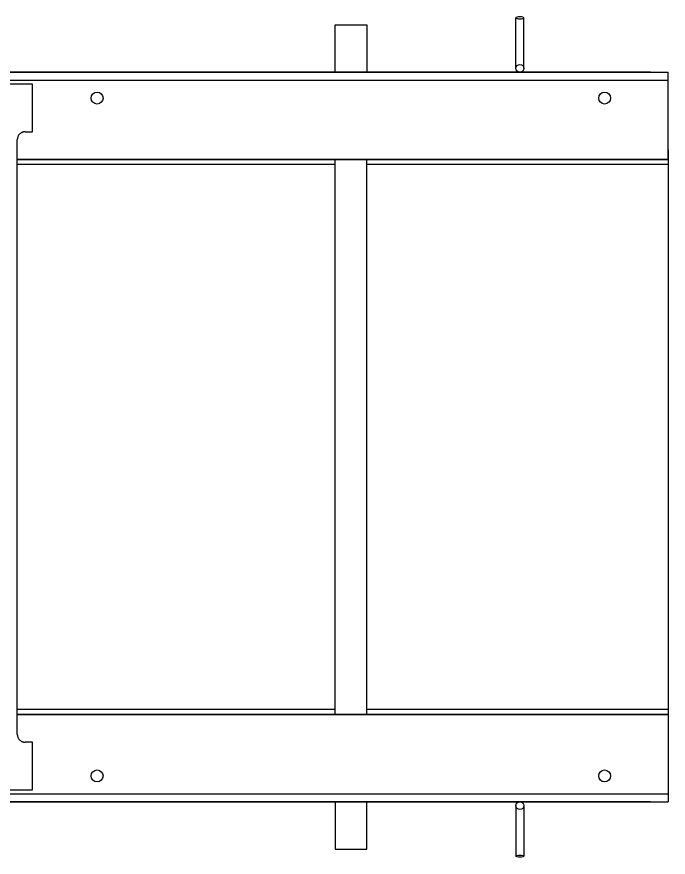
# Model space of a CAD drawing. Extents: x -50 to 148, y -1 to 62.
# Drawn here: x 121.37 to 141.9, y 35.37 to 61.87 of the extents above; entities that cross this region are included whole.
import ezdxf

# ---------------------------------------------------------------- set-up
doc = ezdxf.new("R2010")
doc.units = 0
doc.header["$LTSCALE"] = 0.015748
doc.header["$MEASUREMENT"] = 0
for name, color, linetype in [('BASE', 7, 'Continuous'), ('FRAME', 7, 'Continuous'), ('SIDEWALL', 7, 'Continuous')]:
    doc.layers.add(name, color=color, linetype=linetype)
doc.layers.add('Visible Edges(DANS)', color=7, linetype='Continuous', lineweight=25)

# ---------------------------------------------------------------- blocks, each defined once
blk = doc.blocks.new('18 grate')
at = {"layer": 'Visible Edges(DANS)'}
for p, q in [((37.158, 83.417), (36.089, 83.417)), ((37.158, 81.917), (37.158, 83.417)), ((36.924, 81.917), (37.158, 81.917)), ((36.675, 62.919), (36.675, 81.665)), ((37.158, 62.667), (36.924, 62.667)), ((37.158, 61.167), (37.158, 62.667)), ((36.089, 61.167), (37.158, 61.167))]:
    blk.add_line(p, q, dxfattribs=at)
at = {"layer": 'Visible Edges(DANS)', "flags": 128}
for points in [[(36.924, 81.917), (36.908, 81.916), (36.892, 81.915), (36.875, 81.912), (36.859, 81.908), (36.844, 81.903), (36.828, 81.898), (36.813, 81.891), (36.799, 81.883), (36.785, 81.874), (36.772, 81.865), (36.759, 81.854), (36.747, 81.843), (36.736, 81.831), (36.726, 81.818), (36.716, 81.805), (36.708, 81.791), (36.7, 81.776), (36.694, 81.761), (36.688, 81.746), (36.683, 81.73), (36.679, 81.714), (36.677, 81.698), (36.675, 81.681), (36.675, 81.665)], [(36.675, 62.919), (36.675, 62.902), (36.677, 62.886), (36.679, 62.87), (36.683, 62.854), (36.688, 62.838), (36.693, 62.823), (36.7, 62.808), (36.708, 62.793), (36.716, 62.779), (36.726, 62.766), (36.736, 62.753), (36.747, 62.741), (36.759, 62.73), (36.772, 62.719), (36.785, 62.71), (36.799, 62.701), (36.813, 62.693), (36.828, 62.686), (36.844, 62.68), (36.859, 62.675), (36.875, 62.672), (36.891, 62.669), (36.908, 62.667), (36.924, 62.667)]]:
    blk.add_lwpolyline(points, dxfattribs=at)

msp = doc.modelspace()

# ---------------------------------------------------------------- linework, layer by layer
at = {"layer": 'BASE'}
msp.add_line((141.89944, 57.6834), (141.89944, 39.5634), dxfattribs=at)
at = {"layer": 'BASE', "linetype": 'Continuous'}
for p, q in [((141.90247, 57.3734), (121.38324, 57.3734)), ((131.39944, 57.2134), (121.38324, 57.2134)), ((141.90247, 57.2134), (132.39944, 57.2134)), ((131.39944, 40.0334), (121.38324, 40.0334)), ((141.90247, 40.0334), (132.39944, 40.0334)), ((141.90247, 39.8734), (121.38324, 39.8734))]:
    msp.add_line(p, q, dxfattribs=at)
at = {"layer": 'FRAME'}
for p, q in [((137.10444, 60.2484), (137.10444, 61.84195)), ((137.35444, 60.2484), (137.35444, 61.84195)), ((131.39944, 60.1234), (131.39944, 61.6234)), ((131.39944, 61.6234), (132.39944, 61.6234)), ((132.39944, 61.6234), (132.39944, 60.1234)), ((61.89944, 60.1234), (141.89944, 60.1234)), ((141.89944, 57.3734), (141.89944, 60.1234)), ((61.89944, 59.8734), (141.89944, 59.8734)), ((121.38324, 57.3734), (141.89944, 57.3734)), ((131.39944, 39.8734), (131.39944, 57.3734)), ((132.39944, 39.8734), (132.39944, 57.3734)), ((121.38324, 39.8734), (141.89944, 39.8734)), ((141.89944, 39.8734), (141.89944, 37.1234)), ((141.89944, 39.8734), (141.89944, 37.1234)), ((61.89944, 37.3734), (141.89944, 37.3734)), ((61.89944, 37.1234), (141.89944, 37.1234)), ((131.39944, 37.1234), (131.39944, 35.6234)), ((132.39944, 35.6234), (132.39944, 37.1234)), ((137.10444, 36.9984), (137.10444, 35.40485)), ((137.35444, 36.9984), (137.35444, 35.40485)), ((131.39944, 35.6234), (132.39944, 35.6234))]:
    msp.add_line(p, q, dxfattribs=at)
for centre, radius in [((137.22944, 60.2484), 0.125), ((123.89944, 59.3114), 0.1875), ((139.89944, 59.3114), 0.1875), ((123.89944, 37.9354), 0.1875), ((139.89944, 37.9354), 0.1875), ((137.22944, 36.9984), 0.125)]:
    msp.add_circle(centre, radius, dxfattribs=at)
at = {"layer": 'FRAME', "extrusion": (0, 0, -1)}
msp.add_ellipse((137.22944, 61.84195), major_axis=(-0.125, 0), ratio=0.25881905, dxfattribs=at)
at = {"layer": 'FRAME'}
msp.add_ellipse((137.22944, 35.40485), major_axis=(-0.125, 0), ratio=0.25881905, dxfattribs=at)
at = {"layer": 'SIDEWALL', "linetype": 'Continuous'}
for p, q in [((141.34247, 60.1234), (102.15247, 60.1234)), ((141.90247, 57.3734), (141.90247, 59.3734)), ((141.90247, 57.3734), (121.38324, 57.3734)), ((141.90247, 39.8734), (121.38324, 39.8734)), ((141.90247, 39.8734), (141.90247, 37.8734)), ((141.34247, 37.1234), (102.15247, 37.1234))]:
    msp.add_line(p, q, dxfattribs=at)

# ---------------------------------------------------------------- block references
msp.add_blockref('18 grate', (84.70861, -23.66843))

doc.saveas('drawing.dxf')
